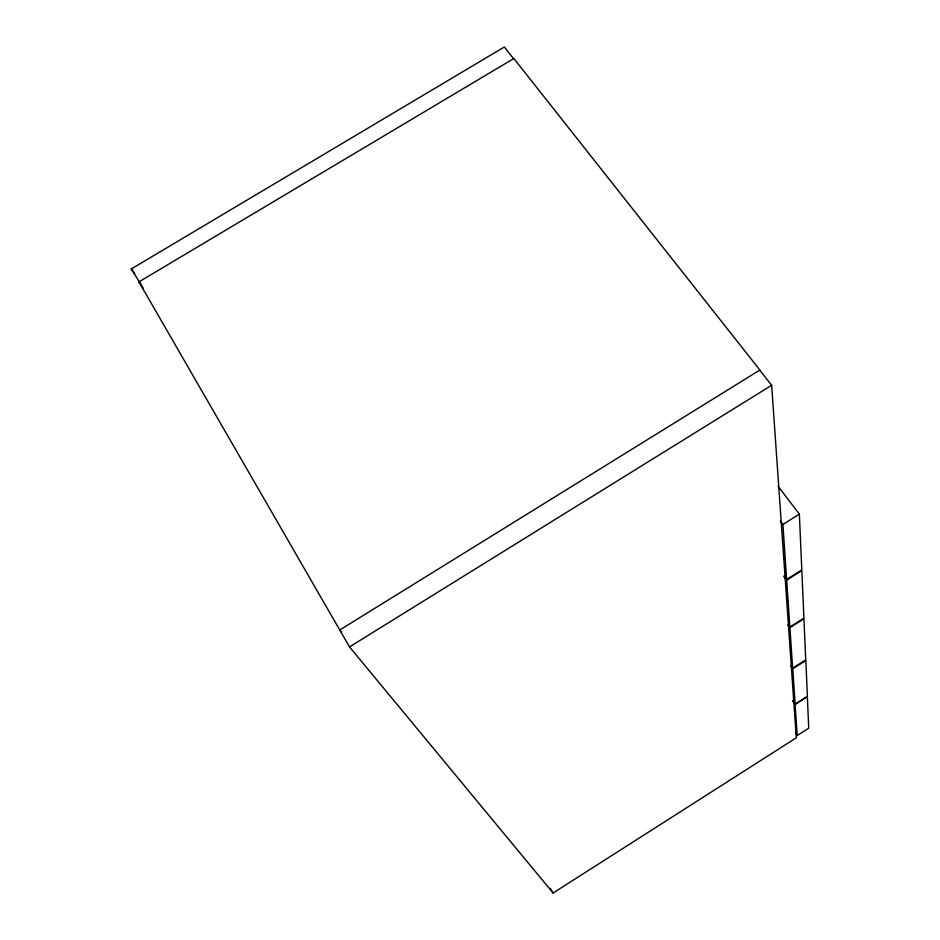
<?xml version="1.0" encoding="UTF-8"?>
<svg xmlns="http://www.w3.org/2000/svg" width="940" height="940" viewBox="0 0 940 940"><rect width="100%" height="100%" fill="white"/><g stroke="black" fill="none" stroke-linecap="round" stroke-linejoin="round"><path stroke-width="1.41" d="M797.214 735.55L808.729 728.206L807.343 696.658L795.111 704.448L797.214 735.55L795.522 733.165M141.341 285.173L138.932 281.894L349.515 646.92L553.096 893L796.309 737.794L771.658 385.271L759.732 370.16M795.158 704.13L807.401 696.329L805.839 660.479L792.761 668.775L795.158 704.13L792.608 700.559M792.643 668.175L805.733 659.868L803.935 618.767L789.906 627.638L792.643 668.175L790.928 665.802M789.859 627.074L803.911 618.191L801.832 570.58L786.686 580.121L789.859 627.074L788.131 624.712M784.019 575.938L786.639 579.475L801.808 569.922L799.364 514.133L778.05 486.215M786.639 579.475L782.914 524.449L799.364 514.133M349.515 646.92L771.658 385.271M143.103 287.899L131.271 268.969L504.334 47L513.546 58.679M138.779 281.976L513.851 58.492L759.896 370.066L339.751 630L341.608 632.256M780.27 520.948L782.914 524.449M784.066 576.584L786.686 580.121M788.178 625.276L789.906 627.638M131.271 268.969L134.726 273.704M791.045 666.401L792.761 668.775M792.549 700.864L795.111 704.448M550.288 888.288L553.096 893"/></g></svg>
